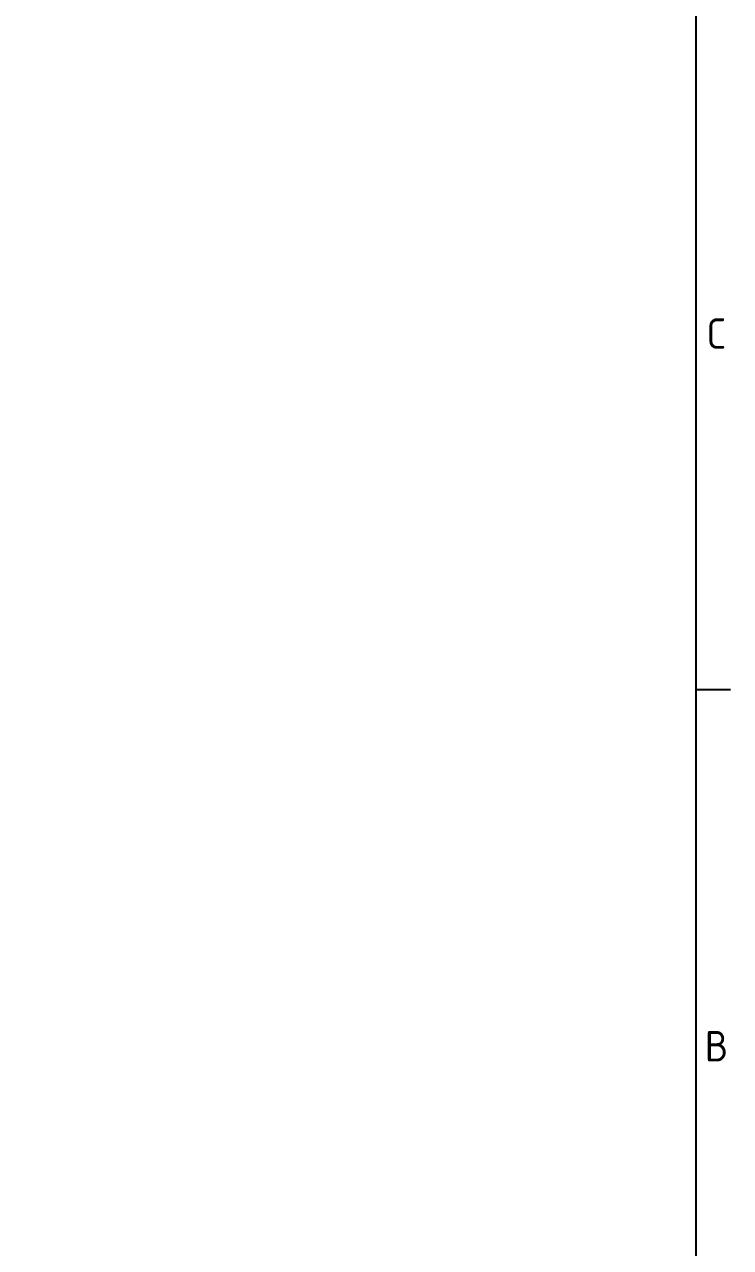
# Model space of a CAD drawing. Header units: inches. Extents: x 6934 to 18973, y 4254 to 7629.
# Drawn here: x 15953 to 16508, y 4936 to 5897 of the extents above; entities that cross this region are included whole.
import ezdxf

# ---------------------------------------------------------------- set-up
doc = ezdxf.new("R2010")
doc.units = ezdxf.units.IN
doc.header["$MEASUREMENT"] = 0
doc.layers.add('POWER SUPPLY CASE INLINER1$0$경계(ISO)', color=7, linetype='Continuous', lineweight=25)
doc.styles.add('POWER SUPPLY CASE INLINER1$0$문자 텍스트_PSTEK_POSCO', font='isocp.shx')

# ---------------------------------------------------------------- blocks, each defined once
blk = doc.blocks.new('POWER SUPPLY CASE INLINER1$0$경계 Default Border')
at = {"layer": 'POWER SUPPLY CASE INLINER1$0$경계(ISO)'}
blk.add_line((584, 140), (587.4, 140), dxfattribs=at)
at = {"layer": 'POWER SUPPLY CASE INLINER1$0$경계(ISO)', "flags": 128}
blk.add_lwpolyline([(10, 10), (10, 410), (584, 410), (584, 10), (10, 10)], dxfattribs=at)
at = {"layer": 'POWER SUPPLY CASE INLINER1$0$경계(ISO)', "color": 2, "true_color": 0xffff00, "char_height": 3, "attachment_point": 7, "style": 'POWER SUPPLY CASE INLINER1$0$문자 텍스트_PSTEK_POSCO'}
for s, insert in [('C', (585.04, 173.47)), ('B', (584.88, 103.47))]:
    blk.add_mtext(s, dxfattribs=dict(at, insert=insert))
blk = doc.blocks.new('POWER SUPPLY CASE INLINER1')
at = {"xscale": 8, "yscale": 8, "zscale": 8}
blk.add_blockref('POWER SUPPLY CASE INLINER1$0$경계 Default Border', (0, 0), dxfattribs=at)

msp = doc.modelspace()

# ---------------------------------------------------------------- block references
msp.add_blockref('POWER SUPPLY CASE INLINER1', (11808.399, 4254.001))

doc.saveas('drawing.dxf')
